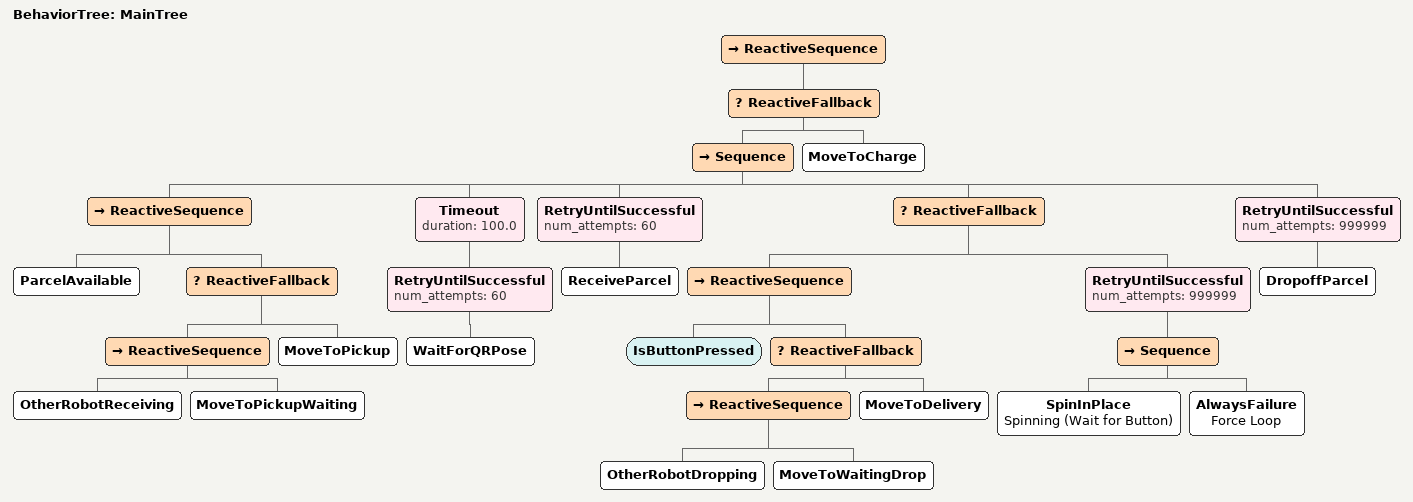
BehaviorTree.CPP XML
<?xml version="1.0" encoding="UTF-8"?>

<root main_tree_to_execute="MainTree">

  <BehaviorTree ID="MainTree">

    <ReactiveSequence>

      <ReactiveFallback>

        <!-- PICKUP + DELIVERY -->
        <Sequence>

          <ReactiveSequence>
            <ParcelAvailable/>

            <ReactiveFallback>
              <ReactiveSequence>
                <OtherRobotReceiving/>
                <MoveToPickupWaiting/>
              </ReactiveSequence>
              <MoveToPickup/>
            </ReactiveFallback>
          </ReactiveSequence>

          <Timeout duration="100.0">
            <RetryUntilSuccessful num_attempts="60">
              <WaitForQRPose/>
            </RetryUntilSuccessful>
          </Timeout>

          <RetryUntilSuccessful num_attempts="60">
            <ReceiveParcel/>
          </RetryUntilSuccessful>

          <ReactiveFallback>

            <!-- 버튼 ON 로직 -->
            <ReactiveSequence>

              <IsButtonPressed/>

              <ReactiveFallback>

                <ReactiveSequence>
                  <OtherRobotDropping/>
                  <MoveToWaitingDrop/>
                </ReactiveSequence>

                <MoveToDelivery/>

              </ReactiveFallback>

            </ReactiveSequence>

            <!-- 버튼 OFF -->
            <RetryUntilSuccessful num_attempts="999999">
              <Sequence>
                <SpinInPlace name="Spinning (Wait for Button)"/>
                <AlwaysFailure name="Force Loop"/>
              </Sequence>
            </RetryUntilSuccessful>

          </ReactiveFallback>

          <RetryUntilSuccessful num_attempts="999999">
            <DropoffParcel/>
          </RetryUntilSuccessful>
        </Sequence>

        <MoveToCharge/>

      </ReactiveFallback>

    </ReactiveSequence>

  </BehaviorTree>

</root>
